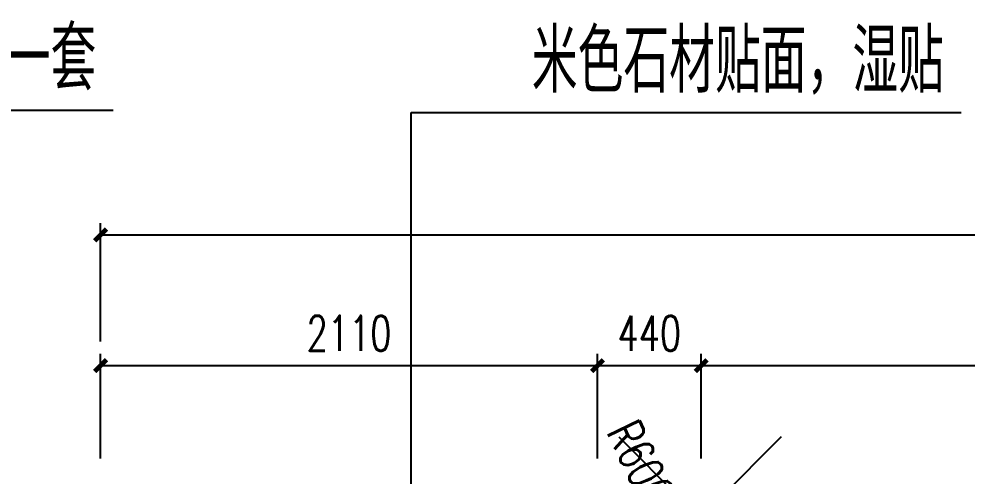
# Model space of a CAD drawing. Extents: x -4210259 to 293730, y -7499 to 868879.
# Drawn here: x -2196470 to -2192445, y 519616 to 521557 of the extents above; entities that cross this region are included whole.
import ezdxf

# ---------------------------------------------------------------- set-up
doc = ezdxf.new("R2010")
doc.units = 0
doc.header["$LTSCALE"] = 1000
doc.header["$MEASUREMENT"] = 0
doc.linetypes.add('99立面图例外参$0$99立面图例外参$0$$0$DOTE', pattern=[2.42, 2, -0.2, 0.02, -0.2])
doc.layers.get('Defpoints').update_dxf_attribs({"color": 210})
for name, color, linetype in [('99立面图例外参$0$99立面图例外参$0$$0$A-AXIS-DOTE', 14, '99立面图例外参$0$99立面图例外参$0$$0$DOTE'), ('99立面图例外参$0$99立面图例外参$0$$0$AS-COLN', 6, 'Continuous'), ('A-AXIS-DP', 126, 'Continuous'), ('DIM_SYMB', 3, 'Continuous'), ('PUB_TEXT', 7, 'Continuous'), ('建-尺寸', 3, 'Continuous')]:
    doc.layers.add(name, color=color, linetype=linetype)
doc.styles.add('_TCH_DIM', font='SIMPLEX', dxfattribs={"bigfont": 'GBCBIG'})
doc.styles.add('_TCH_DIM_T3', font='SIMPLEX', dxfattribs={"width": 0.705882, "bigfont": 'GBCBIG'})
doc.styles.add('A-DIM', font='SIMPLEX', dxfattribs={"bigfont": 'GBCBIG'})
doc.dimstyles.new('_TCH_ARCH&&50', dxfattribs={"dimtxt": 148.75, "dimasz": 50, "dimexe": 50, "dimexo": 50, "dimgap": 63.125, "dimtad": 1, "dimdec": 0, "dimzin": 0, "dimdsep": 46, "dimtxsty": '_TCH_DIM_T3', "dimblk": 'ARCHTICK', "dimcen": 0.09, "dimclrt": 7, "dimazin": 2, "dimtfac": 1, "dimtdec": 0, "dimtix": 1, "dimtmove": 2, "dimatfit": 3, "dimfxl": 0, "dimtolj": 1, "dimtzin": 0, "dimarcsym": 0})

# ---------------------------------------------------------------- blocks, each defined once
blk = doc.blocks.new('99立面图例外参$0$99立面图例外参$0$$0$dotee')
at = {"layer": '99立面图例外参$0$99立面图例外参$0$$0$A-AXIS-DOTE'}
for points in [[(433561.4, -2127753.2), (434268.5, -2128460.3)], [(434268.5, -2127753.2), (433561.4, -2128460.3)]]:
    blk.add_lwpolyline(points, dxfattribs=at)
blk.add_circle((433914.9, -2128106.8), 100, dxfattribs=at)
blk = doc.blocks.new('_ArchTick')
at = {"color": 0, "linetype": 'ByBlock', "const_width": 0.4}
blk.add_lwpolyline([(-0.5, -0.5), (0.5, 0.5)], dxfattribs=at)
blk = doc.blocks.new('*D540')
at = {"layer": 'A-AXIS-DP', "color": 0, "lineweight": -2}
for p, q in [((-2196123.6, 520187.5), (-2196123.6, 520690)), ((-2178923.7, 520187.5), (-2178923.7, 520690)), ((-2196123.6, 520640), (-2178923.7, 520640))]:
    blk.add_line(p, q, dxfattribs=at)
at = {"layer": 'Defpoints', "color": 0}
for p in [(-2178923.7, 520640), (-2196123.6, 520137.5), (-2178923.7, 520137.5)]:
    blk.add_point(p, dxfattribs=at)
at = {"layer": 'A-AXIS-DP', "color": 0, "lineweight": -2, "xscale": 50, "yscale": 50, "zscale": 50, "rotation": 180}
blk.add_blockref('_ArchTick', (-2196123.6, 520640), dxfattribs=at)
at = {"layer": 'A-AXIS-DP', "color": 0, "lineweight": -2, "xscale": 50, "yscale": 50, "zscale": 50}
blk.add_blockref('_ArchTick', (-2178923.7, 520640), dxfattribs=at)
at = {"layer": 'A-AXIS-DP', "color": 7, "insert": (-2187523.6, 520777.5), "char_height": 148.75, "attachment_point": 5, "style": '_TCH_DIM_T3'}
blk.add_mtext('\\A1;17200', dxfattribs=at)
blk = doc.blocks.new('*D964')
at = {"layer": 'A-AXIS-DP', "color": 0, "lineweight": -2}
for p, q in [((-2196123.7, 519690), (-2196123.7, 520135)), ((-2194013.8, 519690), (-2194013.8, 520135)), ((-2196123.7, 520085), (-2194013.8, 520085))]:
    blk.add_line(p, q, dxfattribs=at)
at = {"layer": 'Defpoints', "color": 0}
for p in [(-2194013.8, 520085), (-2196123.7, 519640), (-2194013.8, 519640)]:
    blk.add_point(p, dxfattribs=at)
at = {"layer": 'A-AXIS-DP', "color": 0, "lineweight": -2, "xscale": 50, "yscale": 50, "zscale": 50, "rotation": 180}
blk.add_blockref('_ArchTick', (-2196123.7, 520085), dxfattribs=at)
at = {"layer": 'A-AXIS-DP', "color": 0, "lineweight": -2, "xscale": 50, "yscale": 50, "zscale": 50}
blk.add_blockref('_ArchTick', (-2194013.8, 520085), dxfattribs=at)
at = {"layer": 'A-AXIS-DP', "color": 7, "insert": (-2195068.7, 520222.5), "char_height": 148.75, "attachment_point": 5, "style": '_TCH_DIM_T3'}
blk.add_mtext('\\A1;2110', dxfattribs=at)
blk = doc.blocks.new('*D965')
at = {"layer": 'A-AXIS-DP', "color": 0, "lineweight": -2}
for p, q in [((-2194013.8, 519690), (-2194013.8, 520135)), ((-2193573.8, 519690), (-2193573.8, 520135)), ((-2194013.8, 520085), (-2193573.8, 520085))]:
    blk.add_line(p, q, dxfattribs=at)
at = {"layer": 'Defpoints', "color": 0}
for p in [(-2193573.8, 520085), (-2194013.8, 519640), (-2193573.8, 519640)]:
    blk.add_point(p, dxfattribs=at)
at = {"layer": 'A-AXIS-DP', "color": 0, "lineweight": -2, "xscale": 50, "yscale": 50, "zscale": 50, "rotation": 180}
blk.add_blockref('_ArchTick', (-2194013.8, 520085), dxfattribs=at)
at = {"layer": 'A-AXIS-DP', "color": 0, "lineweight": -2, "xscale": 50, "yscale": 50, "zscale": 50}
blk.add_blockref('_ArchTick', (-2193573.8, 520085), dxfattribs=at)
at = {"layer": 'A-AXIS-DP', "color": 7, "insert": (-2193793.8, 520222.5), "char_height": 148.75, "attachment_point": 5, "style": '_TCH_DIM_T3'}
blk.add_mtext('\\A1;440', dxfattribs=at)
blk = doc.blocks.new('*D966')
at = {"layer": 'A-AXIS-DP', "color": 0, "lineweight": -2}
for p, q in [((-2193573.8, 519690), (-2193573.8, 520135)), ((-2179673.7, 519690), (-2179673.7, 520135)), ((-2193573.8, 520085), (-2179673.7, 520085))]:
    blk.add_line(p, q, dxfattribs=at)
at = {"layer": 'Defpoints', "color": 0}
for p in [(-2179673.7, 520085), (-2193573.8, 519640), (-2179673.7, 519640)]:
    blk.add_point(p, dxfattribs=at)
at = {"layer": 'A-AXIS-DP', "color": 0, "lineweight": -2, "xscale": 50, "yscale": 50, "zscale": 50, "rotation": 180}
blk.add_blockref('_ArchTick', (-2193573.8, 520085), dxfattribs=at)
at = {"layer": 'A-AXIS-DP', "color": 0, "lineweight": -2, "xscale": 50, "yscale": 50, "zscale": 50}
blk.add_blockref('_ArchTick', (-2179673.7, 520085), dxfattribs=at)
at = {"layer": 'A-AXIS-DP', "color": 7, "insert": (-2186623.7, 520222.5), "char_height": 148.75, "attachment_point": 5, "style": '_TCH_DIM_T3'}
blk.add_mtext('\\A1;13900', dxfattribs=at)

msp = doc.modelspace()

# ---------------------------------------------------------------- linework, layer by layer
at = {"layer": 'DIM_SYMB'}
for p, q in [((-2199660, 521170), (-2196070, 521170)), ((-2194805, 518740), (-2194805, 521160)), ((-2194805, 521160), (-2192469, 521160))]:
    msp.add_line(p, q, dxfattribs=at)
at = {"layer": '建-尺寸'}
msp.add_lwpolyline([(-2194049.4, 519806.4, 0, 0, 0), (-2193882.2, 519465.8, 33, 0, 0), (-2193838.2, 519376.1, 0, 0, 0)], format="xyseb", dxfattribs=at)

# ---------------------------------------------------------------- block references
at = {"layer": '99立面图例外参$0$99立面图例外参$0$$0$AS-COLN', "color": 4, "xscale": -0.9750000000000001, "yscale": 0.9750000000000001, "zscale": 0.9750000000000001}
msp.add_blockref('99立面图例外参$0$99立面图例外参$0$$0$dotee', (-1770511.7, 2594341.6), dxfattribs=at)

# ---------------------------------------------------------------- texts
at = {"layer": 'PUB_TEXT', "style": '_TCH_DIM'}
for s, height, p in [('电动铝合金伸缩门（含电机一体化）一套', 270.071, (-2199642.1, 521254)), ('米色石材贴面，湿贴', 270.07, (-2194292.6, 521244))]:
    msp.add_text(s, height=height, dxfattribs=at).set_placement(p)
at = {"layer": '建-尺寸', "color": 7, "style": 'A-DIM', "width": 0.705882}
msp.add_text('R600', height=148.75, rotation=296.1454, dxfattribs=at).set_placement((-2193977.3, 519802.8))

# ---------------------------------------------------------------- dimensions: what is measured, and where the dimension line sits
at = {"layer": 'A-AXIS-DP'}
for p1, p2, distance, picture, middle in [((-2196123.6, 520137.5), (-2178923.7, 520137.5), 502.5, '*D540', (-2187523.6, 520777.5)), ((-2196123.7, 519640), (-2194013.8, 519640), 445, '*D964', (-2195068.7, 520222.5)), ((-2194013.8, 519640), (-2193573.8, 519640), 445, '*D965', (-2193793.8, 520222.5)), ((-2193573.8, 519640), (-2179673.7, 519640), 445, '*D966', (-2186623.7, 520222.5))]:
    dim = msp.add_aligned_dim(p1=p1, p2=p2, distance=distance, dimstyle='_TCH_ARCH&&50', dxfattribs=at)
    dim.commit()
    dim.dimension.update_dxf_attribs({"geometry": picture, "text_midpoint": middle})

doc.saveas('drawing.dxf')
